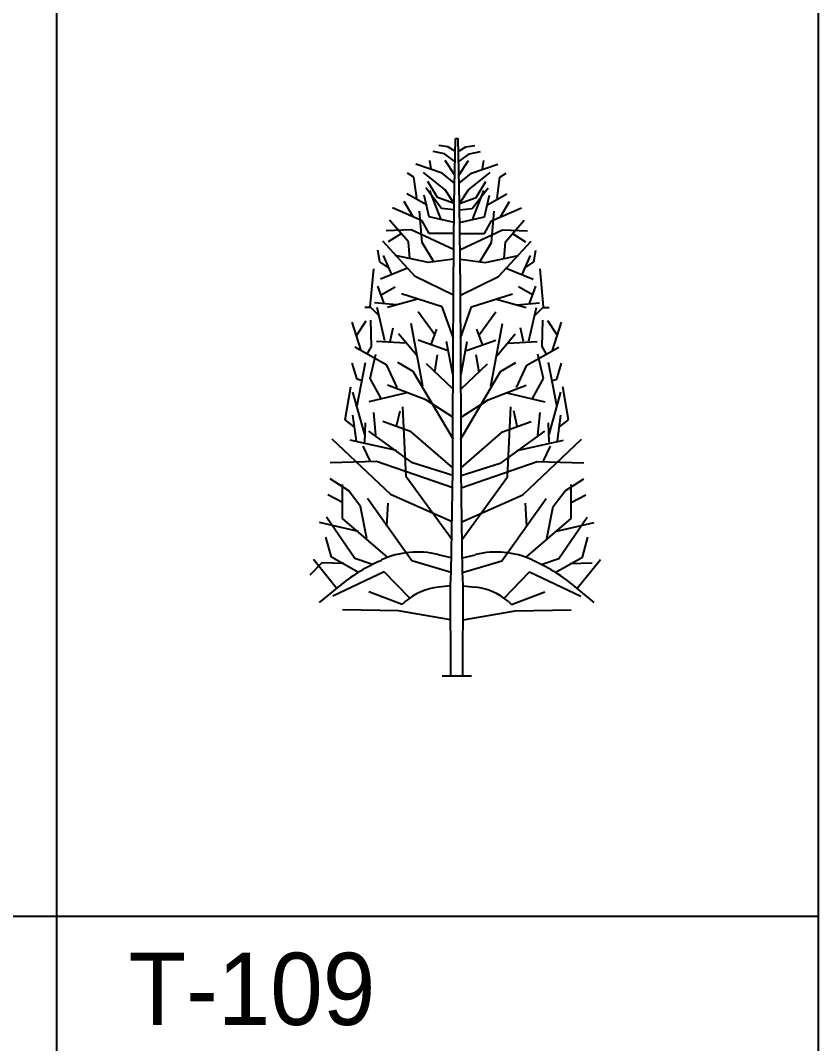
# Model space of a CAD drawing. Header units: millimetres. Extents: x 0 to 25200, y 0 to 17820.
# Drawn here: x 10674 to 12000, y 8963 to 10663 of the extents above; entities that cross this region are included whole.
import ezdxf
from ezdxf.enums import TextEntityAlignment as Align

# ---------------------------------------------------------------- set-up
doc = ezdxf.new("R2010")
doc.units = ezdxf.units.MM
doc.header["$LTSCALE"] = 100
doc.header["$MEASUREMENT"] = 0
for name, color, linetype in [('CO-TREE', 251, 'Continuous'), ('TB-FORM', 7, 'Continuous'), ('TB-TEXT', 4, 'Continuous')]:
    doc.layers.add(name, color=color, linetype=linetype)
doc.styles.add('DH-TEXT', font='')
doc.styles.get('DH-TEXT').set_extended_font_data('HY울릉도L')

# ---------------------------------------------------------------- blocks, each defined once
blk = doc.blocks.new('T-109')
at = {"layer": 'CO-TREE'}
for p, q in [((-14.402448, 784.61136), (-12.09816, 892.90512)), ((-12.09816, 892.90512), (-7.489584, 892.90512)), ((-5.185296, 784.61136), (-7.489584, 892.90512)), ((-30.532464, 867.55536), (-48.966768, 871.01568)), ((-24.771744, 879.0768), (-39.749616, 881.38368)), ((-13.250304, 854.89344), (-30.532464, 867.55536)), ((-12.09816, 871.01568), (-24.771744, 879.0768)), ((-7.489584, 871.01568), (5.184, 879.0768)), ((-6.33744, 854.89344), (10.94472, 867.55536)), ((5.184, 879.0768), (20.161872, 881.38368)), ((10.94472, 867.55536), (29.379024, 871.01568)), ((-33.988896, 835.29792), (-77.770368, 850.27968)), ((-52.4232, 842.21856), (-54.727488, 856.03392)), ((-13.250304, 831.85056), (-29.38032, 856.03392)), ((-6.33744, 831.85056), (9.792576, 856.03392)), ((14.401152, 835.29792), (58.182624, 850.27968)), ((32.835456, 842.21856), (35.139744, 856.03392)), ((-81.2268, 828.39024), (-91.596096, 835.29792)), ((-29.38032, 807.65424), (-65.096784, 836.45136)), ((-13.250304, 818.02224), (-33.988896, 835.29792)), ((-6.33744, 818.02224), (14.401152, 835.29792)), ((9.792576, 807.65424), (45.50904, 836.45136)), ((61.639056, 828.39024), (72.008352, 835.29792)), ((-76.618224, 793.82592), (-81.2268, 828.39024)), ((-42.053904, 794.97936), (-58.18392, 821.4696)), ((22.46616, 794.97936), (38.596176, 821.4696)), ((57.03048, 793.82592), (61.639056, 828.39024)), ((-59.336064, 782.30448), (-92.74824, 800.7336)), ((-35.14104, 776.53728), (-61.640352, 811.1016)), ((-36.293184, 759.2616), (-54.727488, 806.5008)), ((-14.402448, 784.61136), (-29.38032, 807.65424)), ((-5.185296, 784.61136), (9.792576, 807.65424)), ((15.553296, 776.53728), (42.052608, 811.1016)), ((16.70544, 759.2616), (35.139744, 806.5008)), ((39.74832, 782.30448), (73.160496, 800.7336)), ((-82.378944, 762.72192), (-97.356816, 788.05872)), ((-55.879632, 762.72192), (-63.94464, 798.42672)), ((-14.402448, 784.61136), (-42.053904, 794.97936)), ((-15.554592, 644.0472), (-14.402448, 784.61136)), ((-5.185296, 784.61136), (22.46616, 794.97936)), ((-4.033152, 644.0472), (-5.185296, 784.61136)), ((36.291888, 762.72192), (44.356896, 798.42672)), ((62.7912, 762.72192), (77.769072, 788.05872)), ((-67.401072, 755.80128), (-116.943264, 777.69072)), ((-67.401072, 720.08352), (-72.009648, 771.93648)), ((-14.402448, 774.24336), (-35.14104, 776.53728)), ((-5.185296, 774.24336), (15.553296, 776.53728)), ((47.813328, 755.80128), (97.35552, 777.69072)), ((47.813328, 720.08352), (52.421904, 771.93648)), ((-90.443952, 721.23696), (-121.55184, 756.95472)), ((-55.879632, 735.06528), (-67.401072, 755.80128)), ((-14.402448, 753.4944), (-55.879632, 762.72192)), ((-5.185296, 753.4944), (36.291888, 762.72192)), ((36.291888, 735.06528), (47.813328, 755.80128)), ((70.856208, 721.23696), (101.964096, 756.95472)), ((-85.835376, 740.81952), (-127.31256, 739.67904)), ((-101.965392, 735.06528), (-123.856128, 721.23696)), ((-15.554592, 708.56208), (-85.835376, 740.81952)), ((-14.402448, 735.06528), (-55.879632, 735.06528)), ((-5.185296, 735.06528), (36.291888, 735.06528)), ((-4.033152, 708.56208), (66.247632, 740.81952)), ((66.247632, 740.81952), (107.724816, 739.67904)), ((82.377648, 735.06528), (104.268384, 721.23696)), ((-78.922512, 663.62976), (-133.07328, 722.3904)), ((-88.139664, 693.59328), (-90.443952, 721.23696)), ((-47.814624, 687.82608), (-67.401072, 720.08352)), ((28.22688, 687.82608), (47.813328, 720.08352)), ((59.334768, 663.62976), (113.485536, 722.3904)), ((68.55192, 693.59328), (70.856208, 721.23696)), ((-137.681856, 687.82608), (-141.138288, 707.40864)), ((-118.095408, 667.09008), (-131.921136, 698.19408)), ((-57.031776, 686.67264), (-112.334688, 698.19408)), ((37.444032, 686.67264), (92.746944, 698.19408)), ((98.507664, 667.09008), (112.333392, 698.19408)), ((118.094112, 687.82608), (121.550544, 707.40864)), ((-123.856128, 678.61152), (-137.681856, 687.82608)), ((-15.554592, 692.43984), (-57.031776, 686.67264)), ((-4.033152, 692.43984), (37.444032, 686.67264)), ((104.268384, 678.61152), (118.094112, 687.82608)), ((-153.811872, 612.9432), (-148.051152, 676.30464)), ((-91.596096, 677.45808), (-136.529712, 659.02896)), ((-15.554592, 632.52576), (-78.922512, 663.62976)), ((-4.033152, 632.52576), (59.334768, 663.62976)), ((72.008352, 677.45808), (116.941968, 659.02896)), ((134.224128, 612.9432), (128.463408, 676.30464)), ((-130.768992, 618.69744), (-141.138288, 647.50752)), ((-136.529712, 632.52576), (-112.334688, 646.35408)), ((116.941968, 632.52576), (92.746944, 646.35408)), ((111.181248, 618.69744), (121.550544, 647.50752)), ((-33.988896, 612.9432), (-101.965392, 634.83264)), ((-16.706736, 411.31152), (-15.554592, 644.0472)), ((-2.881008, 411.31152), (-4.033152, 644.0472)), ((14.401152, 612.9432), (82.377648, 634.83264)), ((-110.0304, 616.39056), (-146.899008, 619.85088)), ((-75.46608, 625.60512), (-125.008272, 611.78976)), ((-15.554592, 561.09024), (-33.988896, 612.9432)), ((-4.033152, 561.09024), (14.401152, 612.9432)), ((55.878336, 625.60512), (105.420528, 611.78976)), ((90.442656, 616.39056), (127.311264, 619.85088)), ((-152.659728, 611.78976), (-163.029024, 611.78976)), ((-138.834, 597.96144), (-152.659728, 611.78976)), ((-129.616848, 556.47648), (-142.290432, 611.78976)), ((-46.66248, 566.85744), (-74.313936, 604.86912)), ((27.074736, 566.85744), (54.726192, 604.86912)), ((110.029104, 556.47648), (122.702688, 611.78976)), ((119.246256, 597.96144), (133.071984, 611.78976)), ((133.071984, 611.78976), (143.44128, 611.78976)), ((-168.789744, 540.35424), (-183.767616, 587.59344)), ((-176.854752, 565.704), (-160.724736, 589.90032)), ((-151.507584, 547.26192), (-152.659728, 591.0408)), ((-120.399696, 555.336), (-115.79112, 578.37888)), ((-66.248928, 481.5936), (-85.835376, 585.28656)), ((46.661184, 481.5936), (66.247632, 585.28656)), ((100.811952, 555.336), (96.203376, 578.37888)), ((131.91984, 547.26192), (133.071984, 591.0408)), ((157.267008, 565.704), (141.136992, 589.90032)), ((149.202, 540.35424), (164.179872, 587.59344)), ((-76.618224, 532.29312), (-106.573968, 567.99792)), ((-52.4232, 550.72224), (-43.206048, 576.072)), ((32.835456, 550.72224), (23.618304, 576.072)), ((57.03048, 532.29312), (86.986224, 567.99792)), ((-126.160416, 516.15792), (-179.15904, 546.10848)), ((-158.420448, 535.74048), (-151.507584, 547.26192)), ((-95.052528, 553.02912), (-143.442576, 555.336)), ((-25.923888, 540.35424), (-74.313936, 557.62992)), ((-16.706736, 501.17616), (-27.076032, 555.336)), ((-2.881008, 501.17616), (7.488288, 555.336)), ((6.336144, 540.35424), (54.726192, 557.62992)), ((75.464784, 553.02912), (123.854832, 555.336)), ((106.572672, 516.15792), (159.571296, 546.10848)), ((138.832704, 535.74048), (131.91984, 547.26192)), ((-153.811872, 494.26848), (-144.59472, 534.58704)), ((-46.66248, 504.63648), (-42.053904, 533.4336)), ((27.074736, 504.63648), (22.46616, 533.4336)), ((134.224128, 494.26848), (125.006976, 534.58704)), ((-175.702608, 493.11504), (-183.767616, 519.61824)), ((-175.702608, 449.33616), (-161.87688, 520.77168)), ((-108.878256, 479.28672), (-126.160416, 516.15792)), ((-82.378944, 505.78992), (-107.726112, 520.77168)), ((-16.706736, 476.97984), (-60.488208, 518.4648)), ((-2.881008, 476.97984), (40.900464, 518.4648)), ((62.7912, 505.78992), (88.138368, 520.77168)), ((89.290512, 479.28672), (106.572672, 516.15792)), ((156.114864, 449.33616), (142.289136, 520.77168)), ((156.114864, 493.11504), (164.179872, 519.61824)), ((-168.789744, 490.80816), (-175.702608, 493.11504)), ((-135.377568, 460.8576), (-153.811872, 494.26848)), ((-15.554592, 392.8824), (-82.378944, 505.78992)), ((-4.033152, 392.8824), (62.7912, 505.78992)), ((115.789824, 460.8576), (134.224128, 494.26848)), ((149.202, 490.80816), (156.114864, 493.11504)), ((-195.289056, 425.13984), (-186.071904, 480.44016)), ((-61.640352, 458.55072), (-125.008272, 482.74704)), ((42.052608, 458.55072), (105.420528, 482.74704)), ((175.701312, 425.13984), (166.48416, 480.44016)), ((-163.029024, 400.94352), (-182.615472, 471.2256)), ((-92.74824, 470.07216), (-156.11616, 455.0904)), ((73.160496, 470.07216), (136.528416, 455.0904)), ((143.44128, 400.94352), (163.027728, 471.2256)), ((-93.900384, 330.66144), (-99.661104, 447.02928)), ((-16.706736, 429.74064), (-61.640352, 458.55072)), ((-2.881008, 429.74064), (42.052608, 458.55072)), ((74.31264, 330.66144), (80.07336, 447.02928)), ((-180.311184, 413.6184), (-195.289056, 425.13984)), ((-176.854752, 390.57552), (-182.615472, 433.20096)), ((-144.59472, 399.79008), (-148.051152, 437.81472)), ((-110.0304, 414.77184), (-104.26968, 440.1216)), ((90.442656, 414.77184), (84.681936, 440.1216)), ((125.006976, 399.79008), (128.463408, 437.81472)), ((157.267008, 390.57552), (163.027728, 433.20096)), ((160.72344, 413.6184), (175.701312, 425.13984)), ((-163.029024, 388.26864), (-161.87688, 420.52608)), ((-85.835376, 405.55728), (-133.07328, 422.83296)), ((-16.706736, 341.02944), (-16.706736, 411.31152)), ((-2.881008, 341.02944), (-2.881008, 411.31152)), ((66.247632, 405.55728), (113.485536, 422.83296)), ((143.44128, 388.26864), (142.289136, 420.52608)), ((-119.247552, 300.71088), (-217.179792, 393.45264)), ((-110.0304, 374.44032), (-187.224048, 391.72896)), ((-83.531088, 353.70432), (-156.11616, 406.69776)), ((-16.706736, 345.6432), (-85.835376, 405.55728)), ((-2.881008, 345.6432), (66.247632, 405.55728)), ((63.943344, 353.70432), (136.528416, 406.69776)), ((90.442656, 374.44032), (167.636304, 391.72896)), ((99.659808, 300.71088), (197.592048, 393.45264)), ((-153.811872, 357.16464), (-165.333312, 381.36096)), ((134.224128, 357.16464), (145.745568, 381.36096)), ((-143.442576, 356.0112), (-220.636224, 353.70432)), ((-16.706736, 312.23232), (-143.442576, 356.0112)), ((-16.706736, 332.96832), (-83.531088, 353.70432)), ((-19.011024, 172.8216), (-16.706736, 341.02944)), ((-2.881008, 312.23232), (123.854832, 356.0112)), ((-2.881008, 332.96832), (63.943344, 353.70432)), ((-0.57672, 172.8216), (-2.881008, 341.02944)), ((123.854832, 356.0112), (201.04848, 353.70432)), ((-189.528336, 307.61856), (-220.636224, 327.20112)), ((-17.85888, 225.81504), (-93.900384, 330.66144)), ((-1.728864, 225.81504), (74.31264, 330.66144)), ((169.940592, 307.61856), (201.04848, 327.20112)), ((-199.897632, 261.5328), (-199.897632, 317.98656)), ((-169.941888, 281.11536), (-189.528336, 307.61856)), ((150.354144, 281.11536), (169.940592, 307.61856)), ((180.309888, 261.5328), (180.309888, 317.98656)), ((-199.897632, 288.036), (-224.092656, 300.71088)), ((-84.683232, 191.25072), (-158.420448, 294.94368)), ((-17.85888, 255.77856), (-119.247552, 300.71088)), ((-1.728864, 255.77856), (99.659808, 300.71088)), ((65.095488, 191.25072), (138.832704, 294.94368)), ((180.309888, 288.036), (204.504912, 300.71088)), ((-159.572592, 228.12192), (-169.941888, 281.11536)), ((-126.160416, 248.85792), (-123.856128, 286.88256)), ((106.572672, 248.85792), (104.268384, 286.88256)), ((139.984848, 228.12192), (150.354144, 281.11536)), ((-179.15904, 194.71104), (-226.396944, 263.83968)), ((-125.008272, 197.01792), (-199.897632, 261.5328)), ((105.420528, 197.01792), (180.309888, 261.5328)), ((159.571296, 194.71104), (206.8092, 263.83968)), ((-173.39832, 239.64336), (-237.918384, 254.62512)), ((153.810576, 239.64336), (218.33064, 254.62512)), ((-218.331936, 197.01792), (-227.549088, 230.4288)), ((198.744192, 197.01792), (207.961344, 230.4288)), ((-234.461952, 187.7904), (-254.0484, 167.0544)), ((-210.266928, 146.3184), (-248.28768, 193.5576)), ((-197.593344, 186.64992), (-234.461952, 187.7904)), ((-173.39832, 171.66816), (-218.331936, 197.01792)), ((-151.507584, 185.49648), (-179.15904, 194.71104)), ((-139.986144, 190.09728), (-134.800848, 192.40416)), ((-19.011024, 171.66816), (-84.683232, 191.25072)), ((-19.011024, 195.86448), (-40.90176, 201.04848)), ((-0.57672, 195.86448), (21.314016, 201.04848)), ((-0.57672, 171.66816), (65.095488, 191.25072)), ((120.3984, 190.09728), (115.2144, 192.40416)), ((131.91984, 185.49648), (159.571296, 194.71104)), ((153.810576, 171.66816), (198.744192, 197.01792)), ((178.0056, 186.64992), (214.874208, 187.7904)), ((190.679184, 146.3184), (228.699936, 193.5576)), ((-130.768992, 172.8216), (-216.027648, 132.49008)), ((-88.139664, 129.04272), (-130.768992, 172.8216)), ((-20.163168, 150.93216), (-19.011024, 172.8216)), ((0.575424, 150.93216), (-0.57672, 172.8216)), ((68.55192, 129.04272), (111.181248, 172.8216)), ((111.181248, 172.8216), (196.439904, 132.49008)), ((-237.918384, 122.12208), (-205.658352, 148.62528)), ((-100.813248, 118.66176), (-156.11616, 139.41072)), ((-20.163168, 149.77872), (-40.32504, 147.47184)), ((-19.586448, 0), (-20.163168, 150.93216)), ((0, 0), (0.575424, 150.93216)), ((0.575424, 149.77872), (20.738592, 147.47184)), ((81.225504, 118.66176), (136.528416, 139.41072)), ((218.33064, 122.12208), (186.070608, 148.62528)), ((-95.627952, 123.27552), (-100.813248, 118.66176)), ((76.041504, 123.27552), (81.225504, 118.66176)), ((-106.573968, 108.29376), (-199.897632, 109.4472)), ((-20.163168, 93.32496), (-106.573968, 108.29376)), ((0.575424, 93.32496), (86.986224, 108.29376)), ((86.986224, 108.29376), (180.309888, 109.4472)), ((-33.988896, 0), (14.401152, 0))]:
    blk.add_line(p, q, dxfattribs=at)
for centre, radius, start, end in [((-75.46608, 61.63776), 144.018, 76.0752, 114.406), ((55.878336, 61.63776), 144.018, 65.5941, 103.925), ((-21.315312, -72.58896), 288.036, 114.311, 129.806), ((1.727568, -72.58896), 288.036, 50.1944, 65.6887), ((-29.38032, 47.2392), 100.8126, 96.2317, 131.063), ((9.792576, 47.2392), 100.8126, 48.9372, 83.7683)]:
    blk.add_arc(centre, radius, start, end, dxfattribs=at)

msp = doc.modelspace()

# ---------------------------------------------------------------- linework, layer by layer
at = {"layer": 'TB-FORM', "color": 251}
for p, q in [((10733.3, 12102), (10733.3, 4710)), ((12000, 9174), (600, 9174))]:
    msp.add_line(p, q, dxfattribs=at)
msp.add_lwpolyline([(600, 510), (12000, 510), (12000, 17310), (600, 17310)], close=True, dxfattribs=at)

# ---------------------------------------------------------------- block references
at = {"layer": 'CO-TREE'}
msp.add_blockref('T-109', (11408.7, 9574.1), dxfattribs=at)

# ---------------------------------------------------------------- texts
at = {"layer": 'TB-TEXT', "style": 'DH-TEXT'}
msp.add_text('T-109', height=120, dxfattribs=at).set_placement((10853.3, 9054), align=Align.MIDDLE_LEFT)

doc.saveas('drawing.dxf')
